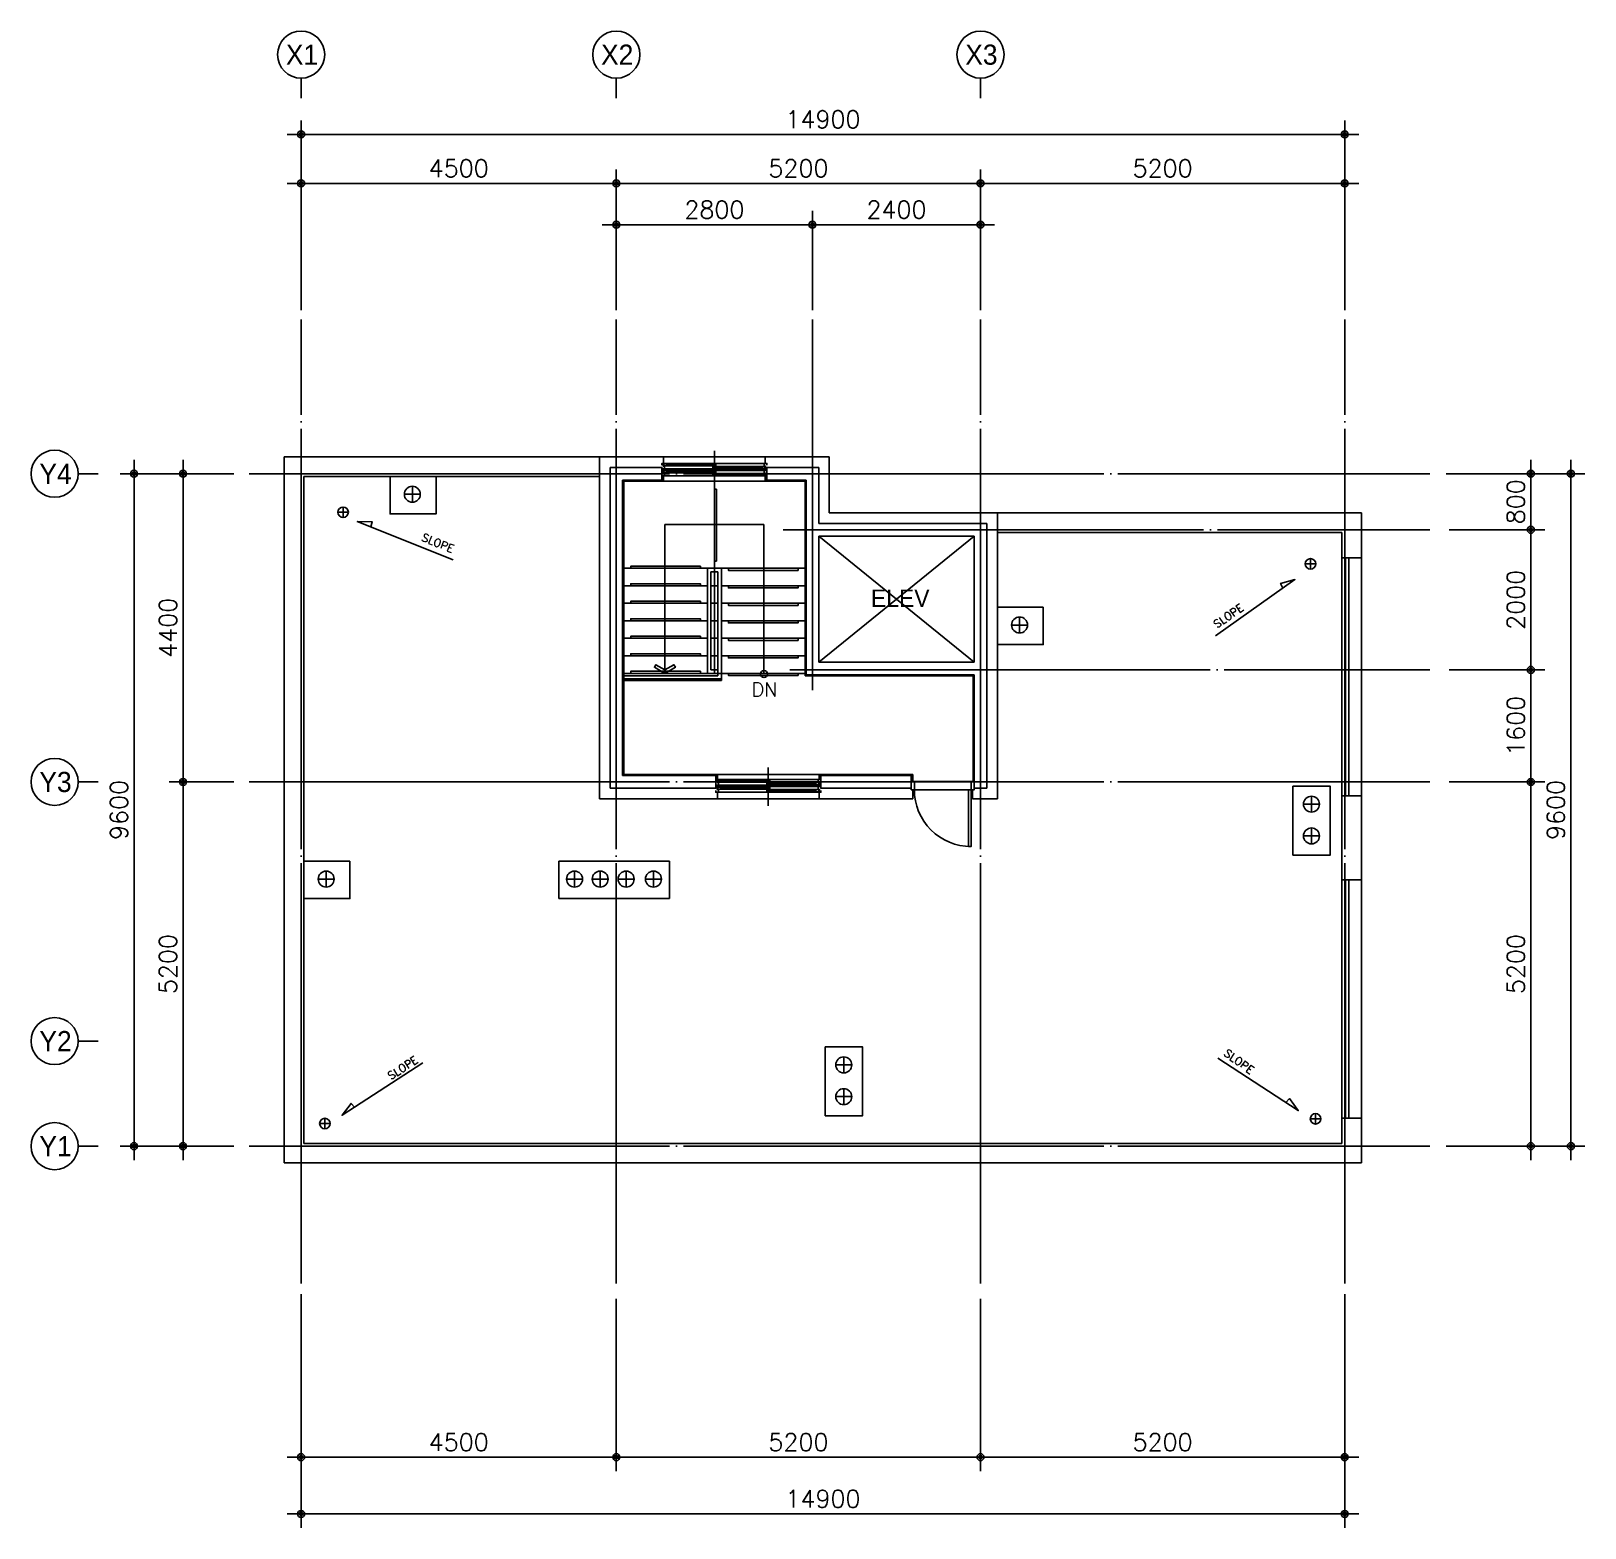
# Model space of a CAD drawing. Header units: millimetres. Extents: x 5537433 to 5830173, y -900794 to -778623.
# Drawn here: x 5706444 to 5728629, y -827864 to -806494 of the extents above; entities that cross this region are included whole.
import ezdxf
from ezdxf.enums import TextEntityAlignment as Align

# ---------------------------------------------------------------- set-up
doc = ezdxf.new("R2010")
doc.units = ezdxf.units.MM
doc.header["$LTSCALE"] = 100
doc.linetypes.add('CEN', pattern=[62, 60, -1, 0, -1])
doc.layers.get('0').update_dxf_attribs({"linetype": 'CONTINUOUS'})
doc.layers.get('DEFPOINTS').update_dxf_attribs({"linetype": 'CONTINUOUS'})
for name, color, linetype in [('60', 60, 'CONTINUOUS'), ('9', 9, 'CONTINUOUS'), ('CEN', 1, 'CEN'), ('COL', 2, 'CONTINUOUS'), ('COR', 4, 'CONTINUOUS'), ('DIM', 7, 'CONTINUOUS'), ('ETC', 6, 'CONTINUOUS'), ('FIN', 9, 'CONTINUOUS'), ('HAT', 8, 'CONTINUOUS'), ('SYM', 7, 'CONTINUOUS'), ('WID', 4, 'CONTINUOUS')]:
    doc.layers.add(name, color=color, linetype=linetype)
doc.styles.add('2', font='')
doc.styles.add('GHS', font='ROMANS.shx', dxfattribs={"bigfont": 'GHS.shx'})
doc.styles.add('HGTXT', font='romans.shx', dxfattribs={"bigfont": 'whgtxt.shx'})
doc.styles.get('2').set_extended_font_data('HYtbrB')
doc.dimstyles.get("Standard").update_dxf_attribs({"dimtxt": 0.18, "dimasz": 0.18, "dimexe": 0.18, "dimexo": 0.0625, "dimgap": 0.09, "dimtad": 0, "dimtih": 1, "dimtoh": 1, "dimdec": 4, "dimzin": 0, "dimdsep": 46, "dimtxsty": 'STANDARD', "dimcen": 0.09, "dimadec": 0, "dimazin": 0, "dimtfac": 1, "dimtdec": 4, "dimtofl": 0, "dimtmove": 0, "dimatfit": 3, "dimfxl": 1, "dimtolj": 1, "dimtzin": 0, "dimarcsym": 0})

# ---------------------------------------------------------------- blocks, each defined once
blk = doc.blocks.new('Z_DOT')
at = {"layer": 'DIM', "color": 7}
for p, q in [((-2, 0), (2, 0)), ((0, -2), (0, 2))]:
    blk.add_line(p, q, dxfattribs=at)
for radius in [0.5, 0.25]:
    blk.add_circle((0, 0), radius, dxfattribs=at)
blk = doc.blocks.new('*D115')
at = {"layer": 'DEFPOINTS', "color": 0, "linetype": 'Continuous', "transparency": 16777216}
for p in [(5710300, -808669), (5710300, -810778), (5714800, -810778)]:
    blk.add_point(p, dxfattribs=at)
at = {"layer": 'DIM', "color": 0, "linetype": 'Continuous', "lineweight": -2, "transparency": 16777216}
for p, q in [((5710300, -810478), (5710300, -808669)), ((5714700, -808669), (5710400, -808669)), ((5714800, -810478), (5714800, -808669))]:
    blk.add_line(p, q, dxfattribs=at)
at = {"layer": 'DIM', "color": 0, "linetype": 'Continuous', "lineweight": -2, "transparency": 16777216, "xscale": 100, "yscale": 100, "zscale": 100, "rotation": 180}
blk.add_blockref('Z_DOT', (5710300, -808669), dxfattribs=at)
at = {"layer": 'DIM', "color": 0, "linetype": 'Continuous', "lineweight": -2, "transparency": 16777216, "xscale": 100, "yscale": 100, "zscale": 100}
blk.add_blockref('Z_DOT', (5714800, -808669), dxfattribs=at)
at = {"layer": 'DIM', "color": 60, "linetype": 'Continuous', "transparency": 16777216, "insert": (5712550, -808454), "char_height": 250, "attachment_point": 5, "style": 'GHS'}
blk.add_mtext('\\A1;4500', dxfattribs=at)
blk = doc.blocks.new('*D116')
at = {"layer": 'DEFPOINTS', "color": 0, "linetype": 'Continuous', "transparency": 16777216}
for p in [(5725200, -807969), (5710300, -810712), (5725200, -810712)]:
    blk.add_point(p, dxfattribs=at)
at = {"layer": 'DIM', "color": 0, "linetype": 'Continuous', "lineweight": -2, "transparency": 16777216}
for p, q in [((5710300, -810412), (5710300, -807969)), ((5710400, -807969), (5725100, -807969)), ((5725200, -810412), (5725200, -807969))]:
    blk.add_line(p, q, dxfattribs=at)
at = {"layer": 'DIM', "color": 0, "linetype": 'Continuous', "lineweight": -2, "transparency": 16777216, "xscale": 100, "yscale": 100, "zscale": 100, "rotation": 180}
blk.add_blockref('Z_DOT', (5710300, -807969), dxfattribs=at)
at = {"layer": 'DIM', "color": 0, "linetype": 'Continuous', "lineweight": -2, "transparency": 16777216, "xscale": 100, "yscale": 100, "zscale": 100}
blk.add_blockref('Z_DOT', (5725200, -807969), dxfattribs=at)
at = {"layer": 'DIM', "color": 60, "linetype": 'Continuous', "transparency": 16777216, "insert": (5717750, -807754), "char_height": 250, "attachment_point": 5, "style": 'GHS'}
blk.add_mtext('\\A1;14900', dxfattribs=at)
blk = doc.blocks.new('*D117')
at = {"layer": 'DEFPOINTS', "color": 0, "linetype": 'Continuous', "transparency": 16777216}
for p in [(5714800, -808669), (5714800, -810778), (5720000, -810778)]:
    blk.add_point(p, dxfattribs=at)
at = {"layer": 'DIM', "color": 0, "linetype": 'Continuous', "lineweight": -2, "transparency": 16777216}
for p, q in [((5714800, -810478), (5714800, -808669)), ((5719900, -808669), (5714900, -808669)), ((5720000, -810478), (5720000, -808669))]:
    blk.add_line(p, q, dxfattribs=at)
at = {"layer": 'DIM', "color": 0, "linetype": 'Continuous', "lineweight": -2, "transparency": 16777216, "xscale": 100, "yscale": 100, "zscale": 100, "rotation": 180}
blk.add_blockref('Z_DOT', (5714800, -808669), dxfattribs=at)
at = {"layer": 'DIM', "color": 0, "linetype": 'Continuous', "lineweight": -2, "transparency": 16777216, "xscale": 100, "yscale": 100, "zscale": 100}
blk.add_blockref('Z_DOT', (5720000, -808669), dxfattribs=at)
at = {"layer": 'DIM', "color": 60, "linetype": 'Continuous', "transparency": 16777216, "insert": (5717400, -808454), "char_height": 250, "attachment_point": 5, "style": 'GHS'}
blk.add_mtext('\\A1;5200', dxfattribs=at)
blk = doc.blocks.new('*D118')
at = {"layer": 'DEFPOINTS', "color": 0, "linetype": 'Continuous', "transparency": 16777216}
for p in [(5714800, -809259), (5714800, -810778), (5717600, -810778)]:
    blk.add_point(p, dxfattribs=at)
at = {"layer": 'DIM', "color": 0, "linetype": 'Continuous', "lineweight": -2, "transparency": 16777216}
for p, q in [((5714800, -810478), (5714800, -809259)), ((5717500, -809259), (5714900, -809259)), ((5717600, -810478), (5717600, -809259))]:
    blk.add_line(p, q, dxfattribs=at)
at = {"layer": 'DIM', "color": 0, "linetype": 'Continuous', "lineweight": -2, "transparency": 16777216, "xscale": 100, "yscale": 100, "zscale": 100, "rotation": 180}
blk.add_blockref('Z_DOT', (5714800, -809259), dxfattribs=at)
at = {"layer": 'DIM', "color": 0, "linetype": 'Continuous', "lineweight": -2, "transparency": 16777216, "xscale": 100, "yscale": 100, "zscale": 100}
blk.add_blockref('Z_DOT', (5717600, -809259), dxfattribs=at)
at = {"layer": 'DIM', "color": 60, "linetype": 'Continuous', "transparency": 16777216, "insert": (5716200, -809044), "char_height": 250, "attachment_point": 5, "style": 'GHS'}
blk.add_mtext('\\A1;2800', dxfattribs=at)
blk = doc.blocks.new('*D119')
at = {"layer": 'DEFPOINTS', "color": 0, "linetype": 'Continuous', "transparency": 16777216}
for p in [(5717600, -809259), (5717600, -810778), (5720000, -810778)]:
    blk.add_point(p, dxfattribs=at)
at = {"layer": 'DIM', "color": 0, "linetype": 'Continuous', "lineweight": -2, "transparency": 16777216}
for p, q in [((5717600, -810478), (5717600, -809259)), ((5719900, -809259), (5717700, -809259)), ((5720000, -810478), (5720000, -809259))]:
    blk.add_line(p, q, dxfattribs=at)
at = {"layer": 'DIM', "color": 0, "linetype": 'Continuous', "lineweight": -2, "transparency": 16777216, "xscale": 100, "yscale": 100, "zscale": 100, "rotation": 180}
blk.add_blockref('Z_DOT', (5717600, -809259), dxfattribs=at)
at = {"layer": 'DIM', "color": 0, "linetype": 'Continuous', "lineweight": -2, "transparency": 16777216, "xscale": 100, "yscale": 100, "zscale": 100}
blk.add_blockref('Z_DOT', (5720000, -809259), dxfattribs=at)
at = {"layer": 'DIM', "color": 60, "linetype": 'Continuous', "transparency": 16777216, "insert": (5718800, -809044), "char_height": 250, "attachment_point": 5, "style": 'GHS'}
blk.add_mtext('\\A1;2400', dxfattribs=at)
blk = doc.blocks.new('*D120')
at = {"layer": 'DEFPOINTS', "color": 0, "linetype": 'Continuous', "transparency": 16777216}
for p in [(5726390, -817214), (5727857, -817214), (5726390, -822414)]:
    blk.add_point(p, dxfattribs=at)
at = {"layer": 'DIM', "color": 0, "linetype": 'Continuous', "lineweight": -2, "transparency": 16777216}
for p, q in [((5726690, -817214), (5727857, -817214)), ((5727857, -822314), (5727857, -817314)), ((5726690, -822414), (5727857, -822414))]:
    blk.add_line(p, q, dxfattribs=at)
at = {"layer": 'DIM', "color": 0, "linetype": 'Continuous', "lineweight": -2, "transparency": 16777216, "xscale": 100, "yscale": 100, "zscale": 100}
for p, rotation in [((5727857, -817214), 90), ((5727857, -822414), 270)]:
    blk.add_blockref('Z_DOT', p, dxfattribs=dict(at, rotation=rotation))
at = {"layer": 'DIM', "color": 60, "linetype": 'Continuous', "transparency": 16777216, "insert": (5727642, -819814), "char_height": 250, "attachment_point": 5, "rotation": 90, "style": 'GHS'}
blk.add_mtext('\\A1;5200', dxfattribs=at)
blk = doc.blocks.new('*D121')
at = {"layer": 'DEFPOINTS', "color": 0, "linetype": 'Continuous', "transparency": 16777216}
for p in [(5710300, -824292), (5714800, -824292), (5714800, -826854)]:
    blk.add_point(p, dxfattribs=at)
at = {"layer": 'DIM', "color": 0, "linetype": 'Continuous', "lineweight": -2, "transparency": 16777216}
for p, q in [((5710300, -824592), (5710300, -826854)), ((5714800, -824592), (5714800, -826854)), ((5710400, -826854), (5714700, -826854))]:
    blk.add_line(p, q, dxfattribs=at)
at = {"layer": 'DIM', "color": 0, "linetype": 'Continuous', "lineweight": -2, "transparency": 16777216, "xscale": 100, "yscale": 100, "zscale": 100, "rotation": 180}
blk.add_blockref('Z_DOT', (5710300, -826854), dxfattribs=at)
at = {"layer": 'DIM', "color": 0, "linetype": 'Continuous', "lineweight": -2, "transparency": 16777216, "xscale": 100, "yscale": 100, "zscale": 100}
blk.add_blockref('Z_DOT', (5714800, -826854), dxfattribs=at)
at = {"layer": 'DIM', "color": 60, "linetype": 'Continuous', "transparency": 16777216, "insert": (5712550, -826639), "char_height": 250, "attachment_point": 5, "style": 'GHS'}
blk.add_mtext('\\A1;4500', dxfattribs=at)
blk = doc.blocks.new('*D122')
at = {"layer": 'DEFPOINTS', "color": 0, "linetype": 'Continuous', "transparency": 16777216}
for p in [(5710300, -824227), (5725200, -824227), (5710300, -827664)]:
    blk.add_point(p, dxfattribs=at)
at = {"layer": 'DIM', "color": 0, "linetype": 'Continuous', "lineweight": -2, "transparency": 16777216}
for p, q in [((5710300, -824527), (5710300, -827664)), ((5725200, -824527), (5725200, -827664)), ((5725100, -827664), (5710400, -827664))]:
    blk.add_line(p, q, dxfattribs=at)
at = {"layer": 'DIM', "color": 0, "linetype": 'Continuous', "lineweight": -2, "transparency": 16777216, "xscale": 100, "yscale": 100, "zscale": 100, "rotation": 180}
blk.add_blockref('Z_DOT', (5710300, -827664), dxfattribs=at)
at = {"layer": 'DIM', "color": 0, "linetype": 'Continuous', "lineweight": -2, "transparency": 16777216, "xscale": 100, "yscale": 100, "zscale": 100}
blk.add_blockref('Z_DOT', (5725200, -827664), dxfattribs=at)
at = {"layer": 'DIM', "color": 60, "linetype": 'Continuous', "transparency": 16777216, "insert": (5717750, -827449), "char_height": 250, "attachment_point": 5, "style": 'GHS'}
blk.add_mtext('\\A1;14900', dxfattribs=at)
blk = doc.blocks.new('*D123')
at = {"layer": 'DEFPOINTS', "color": 0, "linetype": 'Continuous', "transparency": 16777216}
for p in [(5708614, -817214), (5709639, -817214), (5709639, -822414)]:
    blk.add_point(p, dxfattribs=at)
at = {"layer": 'DIM', "color": 0, "linetype": 'Continuous', "lineweight": -2, "transparency": 16777216}
for p, q in [((5709339, -817214), (5708614, -817214)), ((5708614, -822314), (5708614, -817314)), ((5709339, -822414), (5708614, -822414))]:
    blk.add_line(p, q, dxfattribs=at)
at = {"layer": 'DIM', "color": 0, "linetype": 'Continuous', "lineweight": -2, "transparency": 16777216, "xscale": 100, "yscale": 100, "zscale": 100}
for p, rotation in [((5708614, -817214), 90), ((5708614, -822414), 270)]:
    blk.add_blockref('Z_DOT', p, dxfattribs=dict(at, rotation=rotation))
at = {"layer": 'DIM', "color": 60, "linetype": 'Continuous', "transparency": 16777216, "insert": (5708399, -819814), "char_height": 250, "attachment_point": 5, "rotation": 90, "style": 'GHS'}
blk.add_mtext('\\A1;5200', dxfattribs=at)
blk = doc.blocks.new('*D124')
at = {"layer": 'DEFPOINTS', "color": 0, "linetype": 'Continuous', "transparency": 16777216}
for p in [(5707914, -812814), (5709597, -812814), (5709597, -822414)]:
    blk.add_point(p, dxfattribs=at)
at = {"layer": 'DIM', "color": 0, "linetype": 'Continuous', "lineweight": -2, "transparency": 16777216}
for p, q in [((5709297, -812814), (5707914, -812814)), ((5707914, -822314), (5707914, -812914)), ((5709297, -822414), (5707914, -822414))]:
    blk.add_line(p, q, dxfattribs=at)
at = {"layer": 'DIM', "color": 0, "linetype": 'Continuous', "lineweight": -2, "transparency": 16777216, "xscale": 100, "yscale": 100, "zscale": 100}
for p, rotation in [((5707914, -812814), 90), ((5707914, -822414), 270)]:
    blk.add_blockref('Z_DOT', p, dxfattribs=dict(at, rotation=rotation))
at = {"layer": 'DIM', "color": 60, "linetype": 'Continuous', "transparency": 16777216, "insert": (5707699, -817614), "char_height": 250, "attachment_point": 5, "rotation": 90, "style": 'GHS'}
blk.add_mtext('\\A1;9600', dxfattribs=at)
blk = doc.blocks.new('*D125')
at = {"layer": 'DEFPOINTS', "color": 0, "linetype": 'Continuous', "transparency": 16777216}
for p in [(5726347, -812814), (5728429, -812814), (5726347, -822414)]:
    blk.add_point(p, dxfattribs=at)
at = {"layer": 'DIM', "color": 0, "linetype": 'Continuous', "lineweight": -2, "transparency": 16777216}
for p, q in [((5726647, -812814), (5728429, -812814)), ((5728429, -822314), (5728429, -812914)), ((5726647, -822414), (5728429, -822414))]:
    blk.add_line(p, q, dxfattribs=at)
at = {"layer": 'DIM', "color": 0, "linetype": 'Continuous', "lineweight": -2, "transparency": 16777216, "xscale": 100, "yscale": 100, "zscale": 100}
for p, rotation in [((5728429, -812814), 90), ((5728429, -822414), 270)]:
    blk.add_blockref('Z_DOT', p, dxfattribs=dict(at, rotation=rotation))
at = {"layer": 'DIM', "color": 60, "linetype": 'Continuous', "transparency": 16777216, "insert": (5728214, -817614), "char_height": 250, "attachment_point": 5, "rotation": 90, "style": 'GHS'}
blk.add_mtext('\\A1;9600', dxfattribs=at)
blk = doc.blocks.new('*D126')
at = {"layer": 'DEFPOINTS', "color": 0, "linetype": 'Continuous', "transparency": 16777216}
for p in [(5726390, -812814), (5727857, -812814), (5726390, -813614)]:
    blk.add_point(p, dxfattribs=at)
at = {"layer": 'DIM', "color": 0, "linetype": 'Continuous', "lineweight": -2, "transparency": 16777216}
for p, q in [((5727857, -812714), (5727857, -812614)), ((5726690, -812814), (5727857, -812814)), ((5727857, -813614), (5727857, -812814)), ((5726690, -813614), (5727857, -813614)), ((5727857, -813714), (5727857, -813814))]:
    blk.add_line(p, q, dxfattribs=at)
at = {"layer": 'DIM', "color": 0, "linetype": 'Continuous', "lineweight": -2, "transparency": 16777216, "xscale": 100, "yscale": 100, "zscale": 100}
for p, rotation in [((5727857, -812814), 270), ((5727857, -813614), 90)]:
    blk.add_blockref('Z_DOT', p, dxfattribs=dict(at, rotation=rotation))
at = {"layer": 'DIM', "color": 60, "linetype": 'Continuous', "transparency": 16777216, "insert": (5727642, -813214), "char_height": 250, "attachment_point": 5, "rotation": 90, "style": 'GHS'}
blk.add_mtext('\\A1;800', dxfattribs=at)
blk = doc.blocks.new('*D127')
at = {"layer": 'DEFPOINTS', "color": 0, "linetype": 'Continuous', "transparency": 16777216}
for p in [(5726390, -815614), (5727857, -815614), (5726390, -817214)]:
    blk.add_point(p, dxfattribs=at)
at = {"layer": 'DIM', "color": 0, "linetype": 'Continuous', "lineweight": -2, "transparency": 16777216}
for p, q in [((5726690, -815614), (5727857, -815614)), ((5727857, -817114), (5727857, -815714)), ((5726690, -817214), (5727857, -817214))]:
    blk.add_line(p, q, dxfattribs=at)
at = {"layer": 'DIM', "color": 0, "linetype": 'Continuous', "lineweight": -2, "transparency": 16777216, "xscale": 100, "yscale": 100, "zscale": 100}
for p, rotation in [((5727857, -815614), 90), ((5727857, -817214), 270)]:
    blk.add_blockref('Z_DOT', p, dxfattribs=dict(at, rotation=rotation))
at = {"layer": 'DIM', "color": 60, "linetype": 'Continuous', "transparency": 16777216, "insert": (5727642, -816414), "char_height": 250, "attachment_point": 5, "rotation": 90, "style": 'GHS'}
blk.add_mtext('\\A1;1600', dxfattribs=at)
blk = doc.blocks.new('*D128')
at = {"layer": 'DEFPOINTS', "color": 0, "linetype": 'Continuous', "transparency": 16777216}
for p in [(5720000, -824292), (5725200, -824292), (5725200, -826854)]:
    blk.add_point(p, dxfattribs=at)
at = {"layer": 'DIM', "color": 0, "linetype": 'Continuous', "lineweight": -2, "transparency": 16777216}
for p, q in [((5720000, -824592), (5720000, -826854)), ((5725200, -824592), (5725200, -826854)), ((5720100, -826854), (5725100, -826854))]:
    blk.add_line(p, q, dxfattribs=at)
at = {"layer": 'DIM', "color": 0, "linetype": 'Continuous', "lineweight": -2, "transparency": 16777216, "xscale": 100, "yscale": 100, "zscale": 100, "rotation": 180}
blk.add_blockref('Z_DOT', (5720000, -826854), dxfattribs=at)
at = {"layer": 'DIM', "color": 0, "linetype": 'Continuous', "lineweight": -2, "transparency": 16777216, "xscale": 100, "yscale": 100, "zscale": 100}
blk.add_blockref('Z_DOT', (5725200, -826854), dxfattribs=at)
at = {"layer": 'DIM', "color": 60, "linetype": 'Continuous', "transparency": 16777216, "insert": (5722600, -826639), "char_height": 250, "attachment_point": 5, "style": 'GHS'}
blk.add_mtext('\\A1;5200', dxfattribs=at)
blk = doc.blocks.new('*D129')
at = {"layer": 'DEFPOINTS', "color": 0, "linetype": 'Continuous', "transparency": 16777216}
for p in [(5720000, -808669), (5720000, -810778), (5725200, -810778)]:
    blk.add_point(p, dxfattribs=at)
at = {"layer": 'DIM', "color": 0, "linetype": 'Continuous', "lineweight": -2, "transparency": 16777216}
for p, q in [((5720000, -810478), (5720000, -808669)), ((5725100, -808669), (5720100, -808669)), ((5725200, -810478), (5725200, -808669))]:
    blk.add_line(p, q, dxfattribs=at)
at = {"layer": 'DIM', "color": 0, "linetype": 'Continuous', "lineweight": -2, "transparency": 16777216, "xscale": 100, "yscale": 100, "zscale": 100, "rotation": 180}
blk.add_blockref('Z_DOT', (5720000, -808669), dxfattribs=at)
at = {"layer": 'DIM', "color": 0, "linetype": 'Continuous', "lineweight": -2, "transparency": 16777216, "xscale": 100, "yscale": 100, "zscale": 100}
blk.add_blockref('Z_DOT', (5725200, -808669), dxfattribs=at)
at = {"layer": 'DIM', "color": 60, "linetype": 'Continuous', "transparency": 16777216, "insert": (5722600, -808454), "char_height": 250, "attachment_point": 5, "style": 'GHS'}
blk.add_mtext('\\A1;5200', dxfattribs=at)
blk = doc.blocks.new('*D130')
at = {"layer": 'DEFPOINTS', "color": 0, "linetype": 'Continuous', "transparency": 16777216}
for p in [(5708614, -812814), (5709639, -812814), (5709639, -817214)]:
    blk.add_point(p, dxfattribs=at)
at = {"layer": 'DIM', "color": 0, "linetype": 'Continuous', "lineweight": -2, "transparency": 16777216}
for p, q in [((5709339, -812814), (5708614, -812814)), ((5708614, -817114), (5708614, -812914)), ((5709339, -817214), (5708614, -817214))]:
    blk.add_line(p, q, dxfattribs=at)
at = {"layer": 'DIM', "color": 0, "linetype": 'Continuous', "lineweight": -2, "transparency": 16777216, "xscale": 100, "yscale": 100, "zscale": 100}
for p, rotation in [((5708614, -812814), 90), ((5708614, -817214), 270)]:
    blk.add_blockref('Z_DOT', p, dxfattribs=dict(at, rotation=rotation))
at = {"layer": 'DIM', "color": 60, "linetype": 'Continuous', "transparency": 16777216, "insert": (5708399, -815014), "char_height": 250, "attachment_point": 5, "rotation": 90, "style": 'GHS'}
blk.add_mtext('\\A1;4400', dxfattribs=at)
blk = doc.blocks.new('*D131')
at = {"layer": 'DEFPOINTS', "color": 0, "linetype": 'Continuous', "transparency": 16777216}
for p in [(5726390, -813614), (5727857, -813614), (5726390, -815614)]:
    blk.add_point(p, dxfattribs=at)
at = {"layer": 'DIM', "color": 0, "linetype": 'Continuous', "lineweight": -2, "transparency": 16777216}
for p, q in [((5726690, -813614), (5727857, -813614)), ((5727857, -815514), (5727857, -813714)), ((5726690, -815614), (5727857, -815614))]:
    blk.add_line(p, q, dxfattribs=at)
at = {"layer": 'DIM', "color": 0, "linetype": 'Continuous', "lineweight": -2, "transparency": 16777216, "xscale": 100, "yscale": 100, "zscale": 100}
for p, rotation in [((5727857, -813614), 90), ((5727857, -815614), 270)]:
    blk.add_blockref('Z_DOT', p, dxfattribs=dict(at, rotation=rotation))
at = {"layer": 'DIM', "color": 60, "linetype": 'Continuous', "transparency": 16777216, "insert": (5727642, -814614), "char_height": 250, "attachment_point": 5, "rotation": 90, "style": 'GHS'}
blk.add_mtext('\\A1;2000', dxfattribs=at)
blk = doc.blocks.new('*D132')
at = {"layer": 'DEFPOINTS', "color": 0, "linetype": 'Continuous', "transparency": 16777216}
for p in [(5714800, -824292), (5720000, -824292), (5720000, -826854)]:
    blk.add_point(p, dxfattribs=at)
at = {"layer": 'DIM', "color": 0, "linetype": 'Continuous', "lineweight": -2, "transparency": 16777216}
for p, q in [((5714800, -824592), (5714800, -826854)), ((5720000, -824592), (5720000, -826854)), ((5714900, -826854), (5719900, -826854))]:
    blk.add_line(p, q, dxfattribs=at)
at = {"layer": 'DIM', "color": 0, "linetype": 'Continuous', "lineweight": -2, "transparency": 16777216, "xscale": 100, "yscale": 100, "zscale": 100, "rotation": 180}
blk.add_blockref('Z_DOT', (5714800, -826854), dxfattribs=at)
at = {"layer": 'DIM', "color": 0, "linetype": 'Continuous', "lineweight": -2, "transparency": 16777216, "xscale": 100, "yscale": 100, "zscale": 100}
blk.add_blockref('Z_DOT', (5720000, -826854), dxfattribs=at)
at = {"layer": 'DIM', "color": 60, "linetype": 'Continuous', "transparency": 16777216, "insert": (5717400, -826639), "char_height": 250, "attachment_point": 5, "style": 'GHS'}
blk.add_mtext('\\A1;5200', dxfattribs=at)

msp = doc.modelspace()

# ---------------------------------------------------------------- linework, layer by layer
for p, q in [((5710060.1, -822653.6), (5710060.1, -812573.6)), ((5714560.1, -812573.6), (5710060.1, -812573.6)), ((5714560.1, -812853.6), (5710340.1, -812853.6)), ((5710340.1, -822373.6), (5710340.1, -812853.6)), ((5725440.1, -813373.6), (5720240.1, -813373.6)), ((5725440.1, -814013.6), (5725440.1, -813373.6)), ((5725160.1, -813653.6), (5720240.1, -813653.6)), ((5725160.1, -814013.6), (5725160.1, -813653.6)), ((5725160.1, -814013.6), (5725440.1, -814013.6)), ((5725160.1, -817413.6), (5725440.1, -817413.6)), ((5725160.1, -818613.6), (5725160.1, -817413.6)), ((5725440.1, -818613.6), (5725440.1, -817413.6)), ((5725160.1, -818613.6), (5725440.1, -818613.6)), ((5725160.1, -822373.6), (5725160.1, -822013.6)), ((5725160.1, -822013.6), (5725440.1, -822013.6)), ((5725440.1, -822653.6), (5725440.1, -822013.6)), ((5725160.1, -822373.6), (5710340.1, -822373.6)), ((5725440.1, -822653.6), (5710060.1, -822653.6))]:
    msp.add_line(p, q)
at = {"layer": '9'}
for p, q in [((5711887.7, -812993.5), (5711887.7, -813221.1)), ((5710899.1, -813288.9), (5710899.1, -813438.9)), ((5712001.5, -813107.3), (5711773.9, -813107.3)), ((5710974.1, -813363.9), (5710824.1, -813363.9)), ((5717690.1, -815503.6), (5719910.1, -813703.6)), ((5719910.1, -815503.6), (5717690.1, -813703.6)), ((5724786.2, -814100.4), (5724636.2, -814100.4)), ((5724711.2, -814025.4), (5724711.2, -814175.4)), ((5720671.5, -814973.6), (5720443.8, -814973.6)), ((5720557.7, -814859.8), (5720557.7, -815087.5)), ((5724725, -817417.5), (5724725, -817645.1)), ((5724611.2, -817531.3), (5724838.8, -817531.3)), ((5724725, -817871.3), (5724725, -818098.9)), ((5724611.2, -817985.1), (5724838.8, -817985.1)), ((5713977, -818346.9), (5715557.2, -818346.9)), ((5713977, -818346.9), (5713977, -818879.8)), ((5715557.2, -818346.9), (5715557.2, -818879.8)), ((5710771.5, -818600.6), (5710543.8, -818600.6)), ((5710657.7, -818486.8), (5710657.7, -818714.4)), ((5714317.6, -818600.6), (5714090, -818600.6)), ((5714203.8, -818486.8), (5714203.8, -818714.4)), ((5714683.3, -818600.6), (5714455.6, -818600.6)), ((5714569.5, -818486.8), (5714569.5, -818714.4)), ((5715053.8, -818600.6), (5714826.2, -818600.6)), ((5714940, -818486.8), (5714940, -818714.4)), ((5715444, -818600.6), (5715216.4, -818600.6)), ((5715330.2, -818486.8), (5715330.2, -818714.4)), ((5713977, -818879.8), (5715557.2, -818879.8)), ((5717933.5, -821253.4), (5718161.2, -821253.4)), ((5718047.4, -821139.6), (5718047.4, -821367.2)), ((5717933.5, -821707.2), (5718161.2, -821707.2)), ((5718047.4, -821593.4), (5718047.4, -821821)), ((5724783.9, -821948.1), (5724783.9, -822098.1)), ((5710564.2, -822091.3), (5710714.2, -822091.3)), ((5710639.2, -822016.3), (5710639.2, -822166.3)), ((5724858.9, -822023.1), (5724708.9, -822023.1))]:
    msp.add_line(p, q, dxfattribs=at)
for points in [[(5712225.8, -812853.6), (5712225.8, -813386.5), (5711570.1, -813386.5), (5711570.1, -812853.6)], [(5720895.8, -814719.9), (5720895.8, -815252.8), (5720240.1, -815252.8), (5720240.1, -814719.9)], [(5724460.5, -817274.4), (5724993.5, -817274.4), (5724993.5, -818258), (5724460.5, -818258)], [(5710995.8, -818346.9), (5710995.8, -818879.8), (5710340.1, -818879.8), (5710340.1, -818346.9)], [(5717782.9, -820996.5), (5718315.8, -820996.5), (5718315.8, -821980.1), (5717782.9, -821980.1)]]:
    msp.add_lwpolyline(points, close=True, dxfattribs=at)
for centre, radius in [((5711887.7, -813107.3), 113.8), ((5710899.1, -813363.9), 75), ((5724711.2, -814100.4), 75), ((5720557.7, -814973.6), 113.8), ((5724725, -817531.3), 113.8), ((5724725, -817985.1), 113.8), ((5710657.7, -818600.6), 113.8), ((5714203.8, -818600.6), 113.8), ((5714569.5, -818600.6), 113.8), ((5714940, -818600.6), 113.8), ((5715330.2, -818600.6), 113.8), ((5718047.4, -821253.4), 113.8), ((5718047.4, -821707.2), 113.8), ((5724783.9, -822023.1), 75), ((5710639.2, -822091.3), 75)]:
    msp.add_circle(centre, radius, dxfattribs=at)
at = {"layer": 'CEN'}
for p, q in [((5710300.1, -824373.6), (5710300.1, -810612.6)), ((5714800.1, -824373.6), (5714800.1, -810612.6)), ((5717600.1, -815903), (5717600.1, -810612.6)), ((5720000.1, -824373.6), (5720000.1, -810612.6)), ((5725200.1, -824373.6), (5725200.1, -810612.6)), ((5709559.2, -812813.6), (5726415.6, -812813.6)), ((5717183.5, -813613.6), (5726416.9, -813613.6)), ((5717278.9, -815613.6), (5726416.9, -815613.6)), ((5709559.2, -817213.6), (5726415.6, -817213.6)), ((5709559.2, -822413.6), (5726415.6, -822413.6))]:
    msp.add_line(p, q, dxfattribs=at)
at = {"layer": 'COL'}
for p, q in [((5714710.1, -812723.6), (5714710.1, -817303.6)), ((5715450.1, -812723.6), (5714710.1, -812723.6)), ((5715450.1, -812903.6), (5715450.1, -812723.6)), ((5717690.1, -812723.6), (5716950.1, -812723.6)), ((5716950.1, -812903.6), (5716950.1, -812723.6)), ((5717690.1, -813523.6), (5717690.1, -812723.6)), ((5714890.1, -812903.6), (5714890.1, -817123.6)), ((5714890.1, -812903.6), (5715450.1, -812903.6)), ((5716950.1, -812903.6), (5717510.1, -812903.6)), ((5717510.1, -815683.6), (5717510.1, -812903.6)), ((5720090.1, -813523.6), (5717690.1, -813523.6)), ((5720090.1, -817303.6), (5720090.1, -813523.6)), ((5717690.1, -815503.6), (5717690.1, -813703.6)), ((5719910.1, -813703.6), (5717690.1, -813703.6)), ((5719910.1, -815503.6), (5719910.1, -813703.6)), ((5717690.1, -815503.6), (5719910.1, -815503.6)), ((5717510.1, -815683.6), (5719910.1, -815683.6)), ((5719910.1, -817123.6), (5719910.1, -815683.6)), ((5714890.1, -817123.6), (5716220.1, -817123.6)), ((5716220.1, -817123.6), (5716220.1, -817303.6)), ((5717720.1, -817123.6), (5719010.1, -817123.6)), ((5717720.1, -817123.6), (5717720.1, -817303.6)), ((5719010.1, -817123.6), (5719010.1, -817303.6)), ((5719910.1, -817123.6), (5719910.1, -817303.6)), ((5716220.1, -817303.6), (5714710.1, -817303.6)), ((5719010.1, -817303.6), (5717720.1, -817303.6)), ((5719910.1, -817303.6), (5720090.1, -817303.6))]:
    msp.add_line(p, q, dxfattribs=at)
at = {"layer": 'COR'}
for p, q in [((5716200.1, -814163.6), (5716200.1, -812933.6)), ((5716230.1, -814063.6), (5716230.1, -813033.6)), ((5714905.1, -814163.6), (5716100.1, -814163.6)), ((5716100.1, -814163.6), (5716300.1, -814163.6)), ((5716100.1, -815663.6), (5716100.1, -814163.6)), ((5716150.1, -814163.6), (5716200.1, -814163.6)), ((5716200.1, -814063.6), (5716230.1, -814063.6)), ((5716200.1, -814163.6), (5716250.1, -814163.6)), ((5716200.1, -814163.6), (5716250.1, -814163.6)), ((5716300.1, -814163.6), (5717495.1, -814163.6)), ((5716300.1, -814163.6), (5716300.1, -815763.6)), ((5714905.1, -814413.6), (5716100.1, -814413.6)), ((5716150.1, -814213.6), (5716250.1, -814213.6)), ((5716150.1, -815613.6), (5716150.1, -814213.6)), ((5716150.1, -814413.6), (5716200.1, -814413.6)), ((5716200.1, -814413.6), (5716250.1, -814413.6)), ((5716250.1, -814213.6), (5716250.1, -815697.8)), ((5716300.1, -814413.6), (5717495.1, -814413.6)), ((5714905.1, -814663.6), (5716100.1, -814663.6)), ((5716150.1, -814663.6), (5716200.1, -814663.6)), ((5716200.1, -814663.6), (5716250.1, -814663.6)), ((5716300.1, -814663.6), (5717495.1, -814663.6)), ((5714905.1, -814913.6), (5716100.1, -814913.6)), ((5716150.1, -814913.6), (5716200.1, -814913.6)), ((5716200.1, -814913.6), (5716250.1, -814913.6)), ((5716300.1, -814913.6), (5717495.1, -814913.6)), ((5714905.1, -815163.6), (5716100.1, -815163.6)), ((5716150.1, -815163.6), (5716200.1, -815163.6)), ((5716200.1, -815163.6), (5716250.1, -815163.6)), ((5716300.1, -815163.6), (5717495.1, -815163.6)), ((5714905.1, -815413.6), (5716100.1, -815413.6)), ((5716150.1, -815413.6), (5716200.1, -815413.6)), ((5716200.1, -815413.6), (5716250.1, -815413.6)), ((5716300.1, -815413.6), (5717495.1, -815413.6)), ((5714905.1, -815663.6), (5716100.1, -815663.6)), ((5714905.1, -815697.8), (5716250.1, -815697.8)), ((5714905.1, -815740.9), (5716300.1, -815740.9)), ((5716300.1, -815663.6), (5716100.1, -815663.6)), ((5716150.1, -815613.6), (5716250.1, -815613.6)), ((5716150.1, -815663.6), (5716200.1, -815663.6)), ((5716150.1, -815663.6), (5716200.1, -815663.6)), ((5716200.1, -815663.6), (5716250.1, -815663.6)), ((5716200.1, -815663.6), (5716250.1, -815663.6)), ((5716200.1, -815663.6), (5716250.1, -815663.6)), ((5716200.1, -815663.6), (5716250.1, -815663.6)), ((5716300.1, -815663.6), (5717495.1, -815663.6)), ((5714905.1, -815763.6), (5716300.1, -815763.6))]:
    msp.add_line(p, q, dxfattribs=at)
for points in [[(5715005.1, -814163.6), (5715005.1, -814133.6), (5716000.1, -814133.6), (5716000.1, -814163.6)], [(5716400.1, -814163.6), (5716400.1, -814193.6), (5717395.1, -814193.6), (5717395.1, -814163.6)], [(5715005.1, -814413.6), (5715005.1, -814383.6), (5716000.1, -814383.6), (5716000.1, -814413.6)], [(5716400.1, -814413.6), (5716400.1, -814443.6), (5717395.1, -814443.6), (5717395.1, -814413.6)], [(5715005.1, -814663.6), (5715005.1, -814633.6), (5716000.1, -814633.6), (5716000.1, -814663.6)], [(5716400.1, -814663.6), (5716400.1, -814693.6), (5717395.1, -814693.6), (5717395.1, -814663.6)], [(5715005.1, -814913.6), (5715005.1, -814883.6), (5716000.1, -814883.6), (5716000.1, -814913.6)], [(5716400.1, -814913.6), (5716400.1, -814943.6), (5717395.1, -814943.6), (5717395.1, -814913.6)], [(5715005.1, -815163.6), (5715005.1, -815133.6), (5716000.1, -815133.6), (5716000.1, -815163.6)], [(5716400.1, -815163.6), (5716400.1, -815193.6), (5717395.1, -815193.6), (5717395.1, -815163.6)], [(5715005.1, -815413.6), (5715005.1, -815383.6), (5716000.1, -815383.6), (5716000.1, -815413.6)], [(5716400.1, -815413.6), (5716400.1, -815443.6), (5717395.1, -815443.6), (5717395.1, -815413.6)], [(5715005.1, -815663.6), (5715005.1, -815633.6), (5716000.1, -815633.6), (5716000.1, -815663.6)], [(5716400.1, -815663.6), (5716400.1, -815693.6), (5717395.1, -815693.6), (5717395.1, -815663.6)]]:
    msp.add_lwpolyline(points, dxfattribs=at)
msp.add_lwpolyline([(5716200.1, -814163.6), (5716200.1, -814163.6), (5716200.1, -815663.6), (5716200.1, -815663.6)], close=True, dxfattribs=at)
at = {"layer": 'DIM', "linetype": 'Continuous'}
for p, q in [((5710300.1, -807454.4), (5710300.1, -807166.4)), ((5714800.1, -807454.4), (5714800.1, -807166.4)), ((5720000.1, -807454.4), (5720000.1, -807166.4)), ((5707404.3, -812813.6), (5707116.3, -812813.6)), ((5707404.3, -817213.6), (5707116.3, -817213.6)), ((5707404.3, -820913.6), (5707116.3, -820913.6)), ((5707404.3, -822413.6), (5707116.3, -822413.6))]:
    msp.add_line(p, q, dxfattribs=at)
at = {"layer": 'DIM'}
for points in [[(5712472, -814042.2), (5711101.2, -813494.1), (5711314.2, -813500.9), (5711296.4, -813572.3)], [(5723353.1, -815127.1), (5724489.2, -814324.8), (5724283.6, -814380.9), (5724317.5, -814446.2)], [(5712036.2, -821224.1), (5710885.5, -821973.7), (5711013.6, -821803.4), (5711061.8, -821859)], [(5723386.8, -821155.9), (5724537.5, -821905.5), (5724409.4, -821735.2), (5724361.2, -821790.8)]]:
    msp.add_lwpolyline(points, dxfattribs=at)
at = {"layer": 'DIM', "linetype": 'Continuous'}
for centre in [(5710300.1, -806830.4), (5714800.1, -806830.4), (5720000.1, -806830.4), (5706780.3, -812813.6), (5706780.3, -817213.6), (5706780.3, -820913.6), (5706780.3, -822413.6)]:
    msp.add_circle(centre, 336, dxfattribs=at)
at = {"layer": 'ETC'}
for p, q in [((5725160.1, -817413.6), (5725160.1, -814013.6)), ((5725440.1, -817413.6), (5725440.1, -814013.6)), ((5725160.1, -822013.6), (5725160.1, -818613.6)), ((5725440.1, -822013.6), (5725440.1, -818613.6))]:
    msp.add_line(p, q, dxfattribs=at)
at = {"layer": 'FIN'}
for p, q in [((5715475.1, -812573.6), (5714560.1, -812573.6)), ((5714560.1, -812573.6), (5714560.1, -817453.6)), ((5715475.1, -812573.6), (5715475.1, -812666.1)), ((5716925.1, -812573.6), (5716925.1, -812666.1)), ((5717840.1, -812573.6), (5716925.1, -812573.6)), ((5717840.1, -813373.6), (5717840.1, -812573.6)), ((5715475.1, -812918.6), (5715475.1, -812846.1)), ((5716925.1, -812918.6), (5716925.1, -812846.1)), ((5714905.1, -812918.6), (5714905.1, -817108.6)), ((5714905.1, -812918.6), (5715475.1, -812918.6)), ((5716925.1, -812918.6), (5717495.1, -812918.6)), ((5717495.1, -815698.6), (5717495.1, -812918.6)), ((5720240.1, -813373.6), (5717840.1, -813373.6)), ((5720240.1, -817453.6), (5720240.1, -813373.6)), ((5717495.1, -815698.6), (5719895.1, -815698.6)), ((5719895.1, -817206.1), (5719895.1, -815698.6)), ((5714905.1, -817108.6), (5716245.1, -817108.6)), ((5716245.1, -817108.6), (5716245.1, -817181.1)), ((5717695.1, -817108.6), (5717695.1, -817181.1)), ((5717695.1, -817108.6), (5719035.1, -817108.6)), ((5719035.1, -817108.6), (5719035.1, -817206.1)), ((5716245.1, -817453.6), (5714560.1, -817453.6)), ((5716245.1, -817453.6), (5716245.1, -817361.1)), ((5717695.1, -817453.6), (5717695.1, -817361.1)), ((5719035.1, -817453.6), (5717695.1, -817453.6)), ((5719035.1, -817453.6), (5719035.1, -817326.1)), ((5719885.1, -817453.6), (5719885.1, -817326.1)), ((5720240.1, -817453.6), (5719885.1, -817453.6))]:
    msp.add_line(p, q, dxfattribs=at)
at = {"layer": 'HAT'}
for p, q in [((5725210.1, -817413.6), (5725210.1, -814013.6)), ((5725260.1, -817413.6), (5725260.1, -814013.6)), ((5725210.1, -822013.6), (5725210.1, -818613.6)), ((5725260.1, -822013.6), (5725260.1, -818613.6))]:
    msp.add_line(p, q, dxfattribs=at)
at = {"layer": 'SYM'}
for p, q in [((5715495.1, -813538.6), (5715495.1, -815663.6)), ((5716905.1, -813538.6), (5715495.1, -813538.6)), ((5716905.1, -813538.6), (5716905.1, -815663.6))]:
    msp.add_line(p, q, dxfattribs=at)
msp.add_lwpolyline([(5715495.1, -815663.6), (5715644.9, -815577.1), (5715623.4, -815539.9), (5715494.8, -815614.1), (5715366.2, -815539.9), (5715344.7, -815577.1)], close=True, dxfattribs=at)
msp.add_circle((5716908.5, -815673), 50, dxfattribs=at)
at = {"layer": 'WID'}
for p, q in [((5716925.1, -812573.6), (5715475.1, -812573.6)), ((5716200.1, -813033.6), (5716200.1, -812488.6)), ((5715470.1, -812666.1), (5716910.1, -812666.1)), ((5715470.1, -812766.1), (5716910.1, -812766.1)), ((5716930.1, -812746.1), (5715490.1, -812746.1)), ((5716930.1, -812846.1), (5715490.1, -812846.1)), ((5715520.1, -812673.1), (5716220.1, -812673.1)), ((5715520.1, -812684.1), (5716180.1, -812684.1)), ((5715520.1, -812692.1), (5716180.1, -812692.1)), ((5715520.1, -812703.1), (5716180.1, -812703.1)), ((5715520.1, -812773.1), (5716220.1, -812773.1)), ((5715520.1, -812784.1), (5716180.1, -812784.1)), ((5715520.1, -812792.1), (5716180.1, -812792.1)), ((5715520.1, -812803.1), (5716180.1, -812803.1)), ((5716220.1, -812709.1), (5716920.1, -812709.1)), ((5716220.1, -812720.1), (5716880.1, -812720.1)), ((5716220.1, -812728.1), (5716880.1, -812728.1)), ((5716220.1, -812739.1), (5716880.1, -812739.1)), ((5716220.1, -812809.1), (5716920.1, -812809.1)), ((5716220.1, -812820.1), (5716880.1, -812820.1)), ((5716220.1, -812828.1), (5716880.1, -812828.1)), ((5716220.1, -812839.1), (5716880.1, -812839.1)), ((5716925.1, -812918.6), (5715475.1, -812918.6)), ((5716200.1, -813033.6), (5716230.1, -813033.6)), ((5716970.1, -817008.6), (5716970.1, -817553.6)), ((5716240.1, -817181.1), (5717680.1, -817181.1)), ((5716240.1, -817281.1), (5717680.1, -817281.1)), ((5717695.1, -817108.6), (5716245.1, -817108.6)), ((5716950.1, -817218.1), (5716250.1, -817218.1)), ((5717700.1, -817261.1), (5716260.1, -817261.1)), ((5716950.1, -817188.1), (5716290.1, -817188.1)), ((5716950.1, -817199.1), (5716290.1, -817199.1)), ((5716950.1, -817207.1), (5716290.1, -817207.1)), ((5716950.1, -817288.1), (5716290.1, -817288.1)), ((5717650.1, -817254.1), (5716950.1, -817254.1)), ((5717650.1, -817224.1), (5716990.1, -817224.1)), ((5717650.1, -817235.1), (5716990.1, -817235.1)), ((5717650.1, -817243.1), (5716990.1, -817243.1)), ((5719865.1, -817206.1), (5719055.1, -817206.1)), ((5717695.1, -817453.6), (5716245.1, -817453.6)), ((5716950.1, -817318.1), (5716250.1, -817318.1)), ((5717700.1, -817361.1), (5716260.1, -817361.1)), ((5716950.1, -817299.1), (5716290.1, -817299.1)), ((5716950.1, -817307.1), (5716290.1, -817307.1)), ((5717650.1, -817354.1), (5716950.1, -817354.1)), ((5717650.1, -817324.1), (5716990.1, -817324.1)), ((5717650.1, -817335.1), (5716990.1, -817335.1)), ((5717650.1, -817343.1), (5716990.1, -817343.1)), ((5719865.1, -817326.1), (5719055.1, -817326.1))]:
    msp.add_line(p, q, dxfattribs=at)
for points in [[(5715450.1, -812691.1), (5715450.1, -812666.1), (5715470.1, -812666.1), (5715470.1, -812706.1), (5715490.1, -812706.1), (5715490.1, -812746.1), (5715450.1, -812746.1), (5715450.1, -812721.1)], [(5715450.1, -812791.1), (5715450.1, -812766.1), (5715470.1, -812766.1), (5715470.1, -812806.1), (5715490.1, -812806.1), (5715490.1, -812846.1), (5715450.1, -812846.1), (5715450.1, -812821.1)], [(5716950.1, -812691.1), (5716950.1, -812666.1), (5716910.1, -812666.1), (5716910.1, -812706.1), (5716930.1, -812706.1), (5716930.1, -812746.1), (5716950.1, -812746.1), (5716950.1, -812721.1)], [(5716950.1, -812791.1), (5716950.1, -812766.1), (5716910.1, -812766.1), (5716910.1, -812806.1), (5716930.1, -812806.1), (5716930.1, -812846.1), (5716950.1, -812846.1), (5716950.1, -812821.1)], [(5716220.1, -817236.1), (5716220.1, -817261.1), (5716260.1, -817261.1), (5716260.1, -817221.1), (5716240.1, -817221.1), (5716240.1, -817181.1), (5716220.1, -817181.1), (5716220.1, -817206.1)], [(5716220.1, -817336.1), (5716220.1, -817361.1), (5716260.1, -817361.1), (5716260.1, -817321.1), (5716240.1, -817321.1), (5716240.1, -817281.1), (5716220.1, -817281.1), (5716220.1, -817306.1)], [(5717720.1, -817236.1), (5717720.1, -817261.1), (5717700.1, -817261.1), (5717700.1, -817221.1), (5717680.1, -817221.1), (5717680.1, -817181.1), (5717720.1, -817181.1), (5717720.1, -817206.1)], [(5717720.1, -817336.1), (5717720.1, -817361.1), (5717700.1, -817361.1), (5717700.1, -817321.1), (5717680.1, -817321.1), (5717680.1, -817281.1), (5717720.1, -817281.1), (5717720.1, -817306.1)], [(5719865.1, -817326.1), (5719830.1, -817326.1), (5719830.1, -818136.1), (5719865.1, -818136.1)]]:
    msp.add_lwpolyline(points, dxfattribs=at)
for points in [[(5715480.1, -812703.1), (5715520.1, -812703.1), (5715520.1, -812673.1), (5715480.1, -812673.1)], [(5715480.1, -812803.1), (5715520.1, -812803.1), (5715520.1, -812773.1), (5715480.1, -812773.1)], [(5716180.1, -812703.1), (5716220.1, -812703.1), (5716220.1, -812673.1), (5716180.1, -812673.1)], [(5716180.1, -812739.1), (5716220.1, -812739.1), (5716220.1, -812709.1), (5716180.1, -812709.1)], [(5716180.1, -812803.1), (5716220.1, -812803.1), (5716220.1, -812773.1), (5716180.1, -812773.1)], [(5716180.1, -812839.1), (5716220.1, -812839.1), (5716220.1, -812809.1), (5716180.1, -812809.1)], [(5716880.1, -812739.1), (5716920.1, -812739.1), (5716920.1, -812709.1), (5716880.1, -812709.1)], [(5716880.1, -812839.1), (5716920.1, -812839.1), (5716920.1, -812809.1), (5716880.1, -812809.1)], [(5716290.1, -817188.1), (5716250.1, -817188.1), (5716250.1, -817218.1), (5716290.1, -817218.1)], [(5716290.1, -817288.1), (5716250.1, -817288.1), (5716250.1, -817318.1), (5716290.1, -817318.1)], [(5716990.1, -817188.1), (5716950.1, -817188.1), (5716950.1, -817218.1), (5716990.1, -817218.1)], [(5716990.1, -817224.1), (5716950.1, -817224.1), (5716950.1, -817254.1), (5716990.1, -817254.1)], [(5716990.1, -817288.1), (5716950.1, -817288.1), (5716950.1, -817318.1), (5716990.1, -817318.1)], [(5717690.1, -817224.1), (5717650.1, -817224.1), (5717650.1, -817254.1), (5717690.1, -817254.1)], [(5719010.1, -817206.1), (5719055.1, -817206.1), (5719055.1, -817326.1), (5719010.1, -817326.1)], [(5719910.1, -817206.1), (5719865.1, -817206.1), (5719865.1, -817326.1), (5719910.1, -817326.1)], [(5716990.1, -817324.1), (5716950.1, -817324.1), (5716950.1, -817354.1), (5716990.1, -817354.1)], [(5717690.1, -817324.1), (5717650.1, -817324.1), (5717650.1, -817354.1), (5717690.1, -817354.1)]]:
    msp.add_lwpolyline(points, close=True, dxfattribs=at)
msp.add_lwpolyline([(5719865.1, -817326.1), (5719865.1, -818136.1, -0.4142136), (5719055.1, -817326.1, -0.4142136)], format="xyb", dxfattribs=at)

# ---------------------------------------------------------------- texts
at = {"layer": '60', "linetype": 'Continuous', "style": '2'}
for s, p in [('X1', (5710312.7, -806830.7)), ('X2', (5714812.7, -806830.7)), ('X3', (5720012.7, -806830.7)), ('Y4', (5706793.2, -812814.3)), ('Y3', (5706793.2, -817214.3)), ('Y2', (5706793.2, -820914.3)), ('Y1', (5706793.2, -822414.3))]:
    msp.add_text(s, height=288, dxfattribs=at).set_placement(p, align=Align.MIDDLE_CENTER)
at = {"layer": '60', "style": 'HGTXT'}
for rotation, p in [(338.13916, (5712267.6, -813869.6)), (34.5882, (5723602.9, -814867.1)), (324.44957, (5723689.4, -821273)), (33.14748, (5711813.2, -821320.5))]:
    msp.add_text('SLOPE ', height=112.5, rotation=rotation, dxfattribs=at).set_placement(p, align=Align.CENTER)
at = {"layer": '60', "style": '2'}
msp.add_text('ELEV', height=250, dxfattribs=at).set_placement((5718435.6, -814716.7))
at = {"layer": '60', "style": 'GHS'}
msp.add_text('DN', height=200, dxfattribs=at).set_placement((5716915.3, -815895.4), align=Align.MIDDLE)

# ---------------------------------------------------------------- dimensions: what is measured, and where the dimension line sits
at = {"layer": 'DIM', "linetype": 'Continuous'}
for base, p1, p2, picture, middle in [((5725200.1, -807969.2), (5710300.1, -810712.2), (5725200.1, -810712.2), '*D116', (5717750.1, -807754.2)), ((5710300.1, -808669.2), (5714800.1, -810778), (5710300.1, -810778), '*D115', (5712550.1, -808454.2)), ((5714800.1, -808669.2), (5720000.1, -810778), (5714800.1, -810778), '*D117', (5717400.1, -808454.2)), ((5720000.1, -808669.2), (5725200.1, -810778), (5720000.1, -810778), '*D129', (5722600.1, -808454.2)), ((5714800.1, -809259.2), (5717600.1, -810778), (5714800.1, -810778), '*D118', (5716200.1, -809044.2)), ((5717600.1, -809259.2), (5720000.1, -810778), (5717600.1, -810778), '*D119', (5718800.1, -809044.2)), ((5710300.1, -827664), (5725200.1, -824226.7), (5710300.1, -824226.7), '*D122', (5717750.1, -827449)), ((5714800.1, -826854), (5710300.1, -824292.5), (5714800.1, -824292.5), '*D121', (5712550.1, -826639)), ((5720000.1, -826854), (5714800.1, -824292.5), (5720000.1, -824292.5), '*D132', (5717400.1, -826639)), ((5725200.1, -826854), (5720000.1, -824292.5), (5725200.1, -824292.5), '*D128', (5722600.1, -826639))]:
    dim = msp.add_linear_dim(base=base, p1=p1, p2=p2, dimstyle='STANDARD', override={"dimscale": 100, "dimtxt": 2.5, "dimasz": 1, "dimexe": 0, "dimexo": 3, "dimgap": 0.9, "dimtad": 1, "dimtih": 0, "dimtoh": 0, "dimdec": 0, "dimzin": 8, "dimtxsty": 'GHS', "dimblk1": 'Z_DOT', "dimblk2": 'Z_DOT', "dimsah": 1, "dimcen": 2.5, "dimclrt": 60, "dimtix": 1, "dimtofl": 1, "dimtmove": 2}, dxfattribs=at)
    dim.commit()
    dim.dimension.update_dxf_attribs({"geometry": picture, "text_midpoint": middle})
for base, p1, p2, picture, middle in [((5707914.3, -812813.6), (5709596.7, -822413.6), (5709596.7, -812813.6), '*D124', (5707699.3, -817613.6)), ((5708614.3, -812813.6), (5709639.2, -817213.6), (5709639.2, -812813.6), '*D130', (5708399.3, -815013.6)), ((5728429.4, -812813.6), (5726347.1, -822413.6), (5726347.1, -812813.6), '*D125', (5728214.4, -817613.6)), ((5727857.3, -812813.6), (5726389.7, -813613.6), (5726389.7, -812813.6), '*D126', (5727642.3, -813213.6)), ((5727857.3, -813613.6), (5726389.7, -815613.6), (5726389.7, -813613.6), '*D131', (5727642.3, -814613.6)), ((5727857.3, -815613.6), (5726389.7, -817213.6), (5726389.7, -815613.6), '*D127', (5727642.3, -816413.6)), ((5708614.3, -817213.6), (5709639.2, -822413.6), (5709639.2, -817213.6), '*D123', (5708399.3, -819813.6)), ((5727857.3, -817213.6), (5726389.7, -822413.6), (5726389.7, -817213.6), '*D120', (5727642.3, -819813.6))]:
    dim = msp.add_linear_dim(base=base, p1=p1, p2=p2, angle=90, dimstyle='STANDARD', override={"dimscale": 100, "dimtxt": 2.5, "dimasz": 1, "dimexe": 0, "dimexo": 3, "dimgap": 0.9, "dimtad": 1, "dimtih": 0, "dimtoh": 0, "dimdec": 0, "dimzin": 8, "dimtxsty": 'GHS', "dimblk1": 'Z_DOT', "dimblk2": 'Z_DOT', "dimsah": 1, "dimcen": 2.5, "dimclrt": 60, "dimtix": 1, "dimtofl": 1, "dimtmove": 2}, dxfattribs=at)
    dim.commit()
    dim.dimension.update_dxf_attribs({"geometry": picture, "text_midpoint": middle})

doc.saveas('drawing.dxf')
